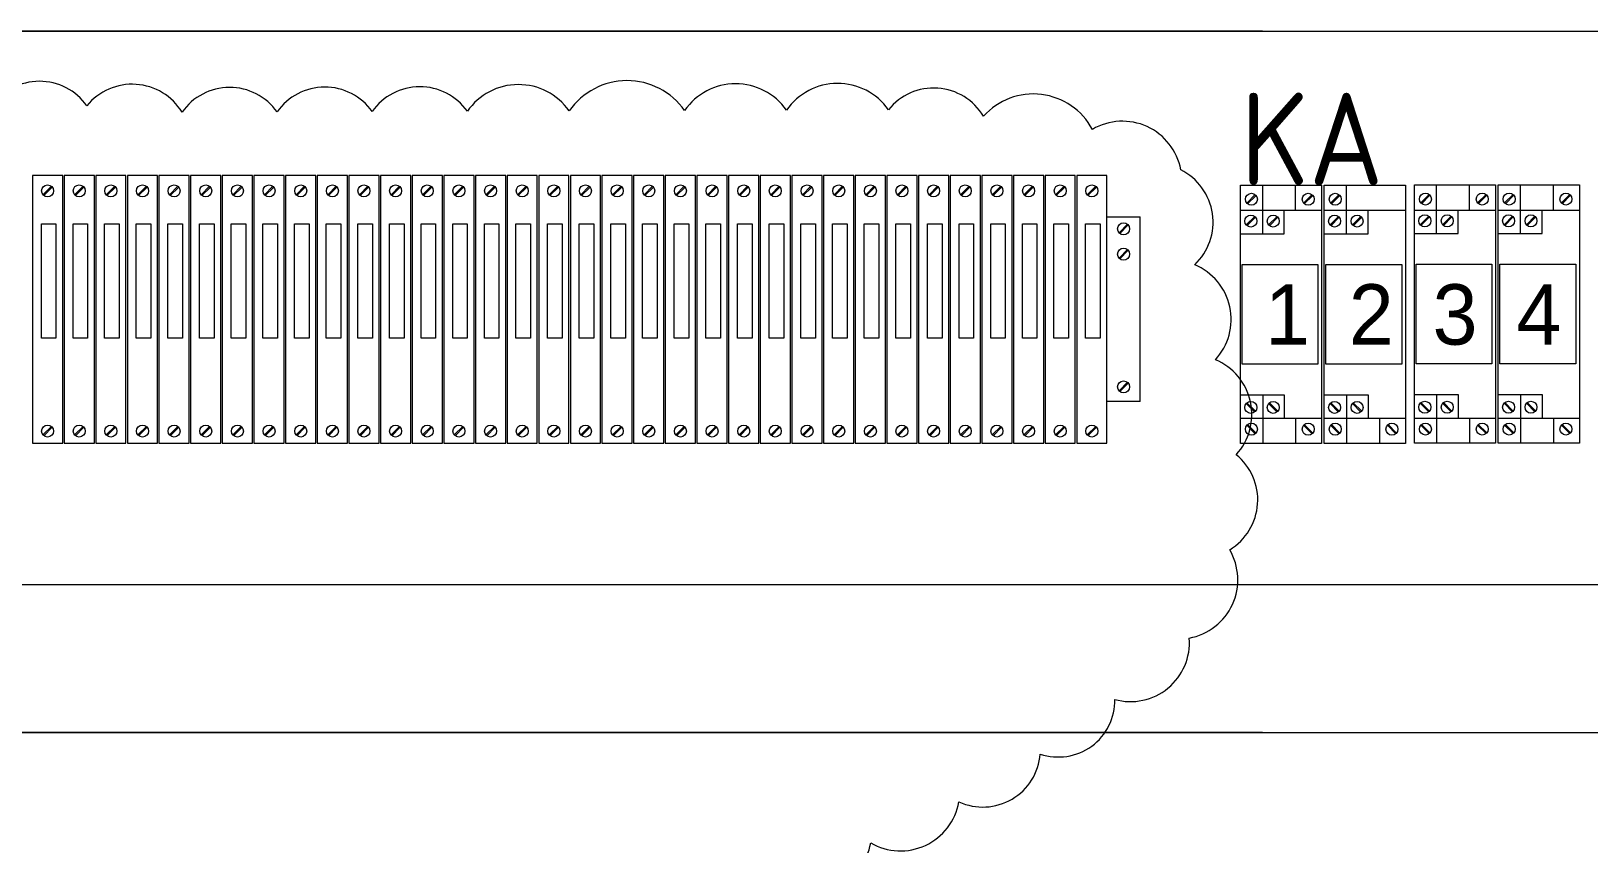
# Model space of a CAD drawing. Header units: millimetres. Extents: x 32721 to 72822, y 57624 to 123188.
# Drawn here: x 43102.9 to 43316.1, y 65278.9 to 65390.1 of the extents above; entities that cross this region are included whole.
import ezdxf

# ---------------------------------------------------------------- set-up
doc = ezdxf.new("R2010")
doc.units = ezdxf.units.MM
doc.header["$LTSCALE"] = 10
doc.layers.add('1轮廓实线层', color=7, linetype='Continuous', lineweight=18)
doc.layers.add('6文字层', color=3, linetype='Continuous', lineweight=18)
doc.styles.get("Standard").update_dxf_attribs({"font": 'isocp.shx', "width": 0.707, "bigfont": 'hztxt.shx'})
doc.styles.add('样式 1', font='SIMYOU.TTF', dxfattribs={"width": 0.75})

msp = doc.modelspace()

# ---------------------------------------------------------------- linework, layer by layer
at = {"layer": '1轮廓实线层'}
for p, q in [((43271.42, 65390.14), (42895.68, 65390.14)), ((42895.68, 65390.14), (43474.09, 65390.14)), ((43271.42, 65314.33), (42895.68, 65314.33)), ((43474.09, 65314.33), (42895.68, 65314.33)), ((43271.42, 65294.11), (42895.68, 65294.11)), ((42895.68, 65294.11), (43474.09, 65294.11))]:
    msp.add_line(p, q, dxfattribs=at)
at = {"layer": '1轮廓实线层', "lineweight": 13}
for p, q in [((43107.19, 65370.4), (43103.04, 65370.4)), ((43103.04, 65370.4), (43103.04, 65333.75)), ((43104.48, 65367.74), (43105.65, 65368.9)), ((43107.19, 65333.75), (43107.19, 65370.4)), ((43111.52, 65370.4), (43107.38, 65370.4)), ((43107.38, 65370.4), (43107.38, 65333.75)), ((43108.82, 65367.74), (43109.98, 65368.9)), ((43111.52, 65333.75), (43111.52, 65370.4)), ((43115.85, 65370.4), (43111.71, 65370.4)), ((43111.71, 65370.4), (43111.71, 65333.75)), ((43113.15, 65367.74), (43114.31, 65368.9)), ((43115.85, 65333.75), (43115.85, 65370.4)), ((43120.18, 65370.4), (43116.04, 65370.4)), ((43116.04, 65370.4), (43116.04, 65333.75)), ((43117.48, 65367.74), (43118.64, 65368.9)), ((43120.18, 65333.75), (43120.18, 65370.4)), ((43124.51, 65370.4), (43120.37, 65370.4)), ((43120.37, 65370.4), (43120.37, 65333.75)), ((43121.81, 65367.74), (43122.97, 65368.9)), ((43124.51, 65333.75), (43124.51, 65370.4)), ((43128.85, 65370.4), (43124.7, 65370.4)), ((43124.7, 65370.4), (43124.7, 65333.75)), ((43126.14, 65367.74), (43127.3, 65368.9)), ((43128.85, 65333.75), (43128.85, 65370.4)), ((43133.18, 65370.4), (43129.03, 65370.4)), ((43129.03, 65370.4), (43129.03, 65333.75)), ((43130.47, 65367.74), (43131.64, 65368.9)), ((43133.18, 65333.75), (43133.18, 65370.4)), ((43137.51, 65370.4), (43133.37, 65370.4)), ((43133.37, 65370.4), (43133.37, 65333.75)), ((43134.81, 65367.74), (43135.97, 65368.9)), ((43137.51, 65333.75), (43137.51, 65370.4)), ((43141.84, 65370.4), (43137.7, 65370.4)), ((43137.7, 65370.4), (43137.7, 65333.75)), ((43139.14, 65367.74), (43140.3, 65368.9)), ((43141.84, 65333.75), (43141.84, 65370.4)), ((43146.17, 65370.4), (43142.03, 65370.4)), ((43142.03, 65370.4), (43142.03, 65333.75)), ((43143.47, 65367.74), (43144.63, 65368.9)), ((43146.17, 65333.75), (43146.17, 65370.4)), ((43150.5, 65370.4), (43146.36, 65370.4)), ((43146.36, 65370.4), (43146.36, 65333.75)), ((43147.8, 65367.74), (43148.96, 65368.9)), ((43150.5, 65333.75), (43150.5, 65370.4)), ((43154.84, 65370.4), (43150.69, 65370.4)), ((43150.69, 65370.4), (43150.69, 65333.75)), ((43152.13, 65367.74), (43153.29, 65368.9)), ((43154.84, 65333.75), (43154.84, 65370.4)), ((43159.17, 65370.4), (43155.02, 65370.4)), ((43155.02, 65370.4), (43155.02, 65333.75)), ((43156.46, 65367.74), (43157.63, 65368.9)), ((43159.17, 65333.75), (43159.17, 65370.4)), ((43163.5, 65370.4), (43159.36, 65370.4)), ((43159.36, 65370.4), (43159.36, 65333.75)), ((43160.8, 65367.74), (43161.96, 65368.9)), ((43163.5, 65333.75), (43163.5, 65370.4)), ((43167.83, 65370.4), (43163.69, 65370.4)), ((43163.69, 65370.4), (43163.69, 65333.75)), ((43165.13, 65367.74), (43166.29, 65368.9)), ((43167.83, 65333.75), (43167.83, 65370.4)), ((43172.16, 65370.4), (43168.02, 65370.4)), ((43168.02, 65370.4), (43168.02, 65333.75)), ((43169.46, 65367.74), (43170.62, 65368.9)), ((43172.16, 65333.75), (43172.16, 65370.4)), ((43176.49, 65370.4), (43172.35, 65370.4)), ((43172.35, 65370.4), (43172.35, 65333.75)), ((43173.79, 65367.74), (43174.95, 65368.9)), ((43176.49, 65333.75), (43176.49, 65370.4)), ((43180.83, 65370.4), (43176.68, 65370.4)), ((43176.68, 65370.4), (43176.68, 65333.75)), ((43178.12, 65367.74), (43179.28, 65368.9)), ((43180.83, 65333.75), (43180.83, 65370.4)), ((43185.16, 65370.4), (43181.01, 65370.4)), ((43181.01, 65370.4), (43181.01, 65333.75)), ((43182.45, 65367.74), (43183.62, 65368.9)), ((43185.16, 65333.75), (43185.16, 65370.4)), ((43189.49, 65370.4), (43185.34, 65370.4)), ((43185.34, 65370.4), (43185.34, 65333.75)), ((43186.79, 65367.74), (43187.95, 65368.9)), ((43189.49, 65333.75), (43189.49, 65370.4)), ((43193.82, 65370.4), (43189.68, 65370.4)), ((43189.68, 65370.4), (43189.68, 65333.75)), ((43191.12, 65367.74), (43192.28, 65368.9)), ((43193.82, 65333.75), (43193.82, 65370.4)), ((43198.15, 65370.4), (43194.01, 65370.4)), ((43194.01, 65370.4), (43194.01, 65333.75)), ((43195.45, 65367.74), (43196.61, 65368.9)), ((43198.15, 65333.75), (43198.15, 65370.4)), ((43202.48, 65370.4), (43198.34, 65370.4)), ((43198.34, 65370.4), (43198.34, 65333.75)), ((43199.78, 65367.74), (43200.94, 65368.9)), ((43202.48, 65333.75), (43202.48, 65370.4)), ((43206.82, 65370.4), (43202.67, 65370.4)), ((43202.67, 65370.4), (43202.67, 65333.75)), ((43204.11, 65367.74), (43205.27, 65368.9)), ((43206.82, 65333.75), (43206.82, 65370.4)), ((43211.16, 65370.4), (43207.01, 65370.4)), ((43207.01, 65370.4), (43207.01, 65333.75)), ((43208.46, 65367.74), (43209.62, 65368.9)), ((43211.16, 65333.75), (43211.16, 65370.4)), ((43215.49, 65370.4), (43211.35, 65370.4)), ((43211.35, 65370.4), (43211.35, 65333.75)), ((43212.79, 65367.74), (43213.95, 65368.9)), ((43215.49, 65333.75), (43215.49, 65370.4)), ((43219.82, 65370.4), (43215.68, 65370.4)), ((43215.68, 65370.4), (43215.68, 65333.75)), ((43217.12, 65367.74), (43218.28, 65368.9)), ((43219.82, 65333.75), (43219.82, 65370.4)), ((43224.15, 65370.4), (43220.01, 65370.4)), ((43220.01, 65370.4), (43220.01, 65333.75)), ((43221.45, 65367.74), (43222.61, 65368.9)), ((43224.15, 65333.75), (43224.15, 65370.4)), ((43228.49, 65370.4), (43224.34, 65370.4)), ((43224.34, 65370.4), (43224.34, 65333.75)), ((43225.78, 65367.74), (43226.94, 65368.9)), ((43228.49, 65333.75), (43228.49, 65370.4)), ((43232.82, 65370.4), (43228.67, 65370.4)), ((43228.67, 65370.4), (43228.67, 65333.75)), ((43230.11, 65367.74), (43231.27, 65368.9)), ((43232.82, 65333.75), (43232.82, 65370.4)), ((43237.15, 65370.4), (43233, 65370.4)), ((43233, 65370.4), (43233, 65333.75)), ((43234.44, 65367.74), (43235.61, 65368.9)), ((43237.15, 65333.75), (43237.15, 65370.4)), ((43241.48, 65370.4), (43237.34, 65370.4)), ((43237.34, 65370.4), (43237.34, 65333.75)), ((43238.78, 65367.74), (43239.94, 65368.9)), ((43241.48, 65333.75), (43241.48, 65370.4)), ((43245.81, 65370.4), (43241.67, 65370.4)), ((43241.67, 65370.4), (43241.67, 65333.75)), ((43243.11, 65367.74), (43244.27, 65368.9)), ((43245.81, 65333.75), (43245.81, 65370.4)), ((43250.14, 65370.4), (43246, 65370.4)), ((43246, 65370.4), (43246, 65333.75)), ((43247.44, 65367.74), (43248.6, 65368.9)), ((43250.14, 65333.75), (43250.14, 65370.4)), ((43268.41, 65369.07), (43279.52, 65369.07)), ((43268.41, 65333.7), (43268.41, 65369.07)), ((43271.46, 65366.2), (43271.46, 65369.07)), ((43275.96, 65365.62), (43275.96, 65369.07)), ((43279.52, 65369.07), (43279.52, 65333.7)), ((43279.88, 65369.07), (43291, 65369.07)), ((43279.88, 65333.7), (43279.88, 65369.07)), ((43282.93, 65366.2), (43282.93, 65369.07)), ((43291, 65369.07), (43291, 65333.7)), ((43292.22, 65369.1), (43303.34, 65369.1)), ((43292.22, 65333.72), (43292.22, 65369.1)), ((43295.27, 65366.23), (43295.27, 65369.1)), ((43299.78, 65365.65), (43299.78, 65369.1)), ((43303.34, 65369.1), (43303.34, 65333.72)), ((43303.7, 65369.1), (43314.82, 65369.1)), ((43303.7, 65333.72), (43303.7, 65369.1)), ((43306.75, 65366.23), (43306.75, 65369.1)), ((43311.25, 65365.65), (43311.25, 65369.1)), ((43314.82, 65369.1), (43314.82, 65333.72)), ((43104.59, 65367.64), (43105.75, 65368.8)), ((43108.92, 65367.64), (43110.08, 65368.8)), ((43113.25, 65367.64), (43114.41, 65368.8)), ((43117.58, 65367.64), (43118.74, 65368.8)), ((43121.91, 65367.64), (43123.07, 65368.8)), ((43126.24, 65367.64), (43127.41, 65368.8)), ((43130.58, 65367.64), (43131.74, 65368.8)), ((43134.91, 65367.64), (43136.07, 65368.8)), ((43139.24, 65367.64), (43140.4, 65368.8)), ((43143.57, 65367.64), (43144.73, 65368.8)), ((43147.9, 65367.64), (43149.06, 65368.8)), ((43152.23, 65367.64), (43153.4, 65368.8)), ((43156.57, 65367.64), (43157.73, 65368.8)), ((43160.9, 65367.64), (43162.06, 65368.8)), ((43165.23, 65367.64), (43166.39, 65368.8)), ((43169.56, 65367.64), (43170.72, 65368.8)), ((43173.89, 65367.64), (43175.05, 65368.8)), ((43178.22, 65367.64), (43179.39, 65368.8)), ((43182.56, 65367.64), (43183.72, 65368.8)), ((43186.89, 65367.64), (43188.05, 65368.8)), ((43191.22, 65367.64), (43192.38, 65368.8)), ((43195.55, 65367.64), (43196.71, 65368.8)), ((43199.88, 65367.64), (43201.04, 65368.8)), ((43204.21, 65367.64), (43205.38, 65368.8)), ((43208.56, 65367.64), (43209.72, 65368.8)), ((43212.89, 65367.64), (43214.05, 65368.8)), ((43217.22, 65367.64), (43218.38, 65368.8)), ((43221.55, 65367.64), (43222.71, 65368.8)), ((43225.88, 65367.64), (43227.05, 65368.8)), ((43230.22, 65367.64), (43231.38, 65368.8)), ((43234.55, 65367.64), (43235.71, 65368.8)), ((43238.88, 65367.64), (43240.04, 65368.8)), ((43243.21, 65367.64), (43244.37, 65368.8)), ((43247.54, 65367.64), (43248.7, 65368.8)), ((43269.28, 65366.59), (43270.44, 65367.76)), ((43269.38, 65366.49), (43270.55, 65367.65)), ((43277.06, 65366.59), (43278.22, 65367.76)), ((43277.16, 65366.49), (43278.32, 65367.65)), ((43280.76, 65366.59), (43281.92, 65367.76)), ((43280.86, 65366.49), (43282.02, 65367.65)), ((43293.1, 65366.62), (43294.26, 65367.78)), ((43293.2, 65366.52), (43294.36, 65367.68)), ((43300.87, 65366.62), (43302.04, 65367.78)), ((43300.98, 65366.52), (43302.14, 65367.68)), ((43304.57, 65366.62), (43305.73, 65367.78)), ((43304.68, 65366.52), (43305.84, 65367.68)), ((43312.35, 65366.62), (43313.51, 65367.78)), ((43312.45, 65366.52), (43313.61, 65367.68)), ((43250.14, 65364.71), (43254.69, 65364.71)), ((43250.14, 65339.44), (43250.14, 65364.71)), ((43254.69, 65339.44), (43254.69, 65364.71)), ((43268.41, 65365.62), (43279.52, 65365.62)), ((43269.21, 65363.61), (43270.37, 65364.77)), ((43269.31, 65363.51), (43270.47, 65364.67)), ((43271.46, 65362.41), (43271.46, 65366.2)), ((43272.27, 65363.61), (43273.43, 65364.77)), ((43272.37, 65363.51), (43273.53, 65364.67)), ((43274.41, 65362.41), (43274.41, 65365.62)), ((43279.88, 65365.62), (43291, 65365.62)), ((43280.68, 65363.61), (43281.84, 65364.77)), ((43280.78, 65363.51), (43281.94, 65364.67)), ((43282.93, 65362.41), (43282.93, 65366.2)), ((43283.74, 65363.61), (43284.91, 65364.77)), ((43283.85, 65363.51), (43285.01, 65364.67)), ((43285.88, 65362.41), (43285.88, 65365.62)), ((43292.22, 65365.65), (43303.34, 65365.65)), ((43293.03, 65363.64), (43294.19, 65364.8)), ((43293.13, 65363.54), (43294.29, 65364.7)), ((43295.27, 65362.44), (43295.27, 65366.23)), ((43296.09, 65363.64), (43297.25, 65364.8)), ((43296.19, 65363.54), (43297.35, 65364.7)), ((43298.23, 65362.44), (43298.23, 65365.65)), ((43303.7, 65365.65), (43314.82, 65365.65)), ((43304.5, 65363.64), (43305.66, 65364.8)), ((43304.6, 65363.54), (43305.76, 65364.7)), ((43306.75, 65362.44), (43306.75, 65366.23)), ((43307.56, 65363.64), (43308.72, 65364.8)), ((43307.66, 65363.54), (43308.83, 65364.7)), ((43309.7, 65362.44), (43309.7, 65365.65)), ((43251.79, 65362.55), (43252.95, 65363.72)), ((43251.89, 65362.45), (43253.05, 65363.61)), ((43268.41, 65362.41), (43274.41, 65362.41)), ((43279.88, 65362.41), (43285.88, 65362.41)), ((43292.22, 65362.44), (43298.23, 65362.44)), ((43303.7, 65362.44), (43309.7, 65362.44)), ((43251.79, 65359.08), (43252.95, 65360.24)), ((43251.89, 65358.98), (43253.05, 65360.14)), ((43251.79, 65340.91), (43252.95, 65342.07)), ((43251.89, 65340.81), (43253.05, 65341.97)), ((43254.69, 65339.44), (43250.14, 65339.44)), ((43268.41, 65340.36), (43274.41, 65340.36)), ((43269.21, 65339.16), (43270.37, 65338)), ((43269.31, 65339.26), (43270.47, 65338.1)), ((43271.46, 65340.36), (43271.46, 65336.57)), ((43272.27, 65339.16), (43273.43, 65338)), ((43272.37, 65339.26), (43273.53, 65338.1)), ((43274.41, 65340.36), (43274.41, 65337.15)), ((43279.88, 65340.36), (43285.88, 65340.36)), ((43280.68, 65339.16), (43281.84, 65338)), ((43280.78, 65339.26), (43281.94, 65338.1)), ((43282.93, 65340.36), (43282.93, 65336.57)), ((43283.74, 65339.16), (43284.91, 65338)), ((43283.85, 65339.26), (43285.01, 65338.1)), ((43285.88, 65340.36), (43285.88, 65337.15)), ((43292.22, 65340.39), (43298.23, 65340.39)), ((43293.03, 65339.19), (43294.19, 65338.02)), ((43293.13, 65339.29), (43294.29, 65338.13)), ((43295.27, 65340.39), (43295.27, 65336.6)), ((43296.09, 65339.19), (43297.25, 65338.02)), ((43296.19, 65339.29), (43297.35, 65338.13)), ((43298.23, 65340.39), (43298.23, 65337.18)), ((43303.7, 65340.39), (43309.7, 65340.39)), ((43304.5, 65339.19), (43305.66, 65338.02)), ((43304.6, 65339.29), (43305.76, 65338.13)), ((43306.75, 65340.39), (43306.75, 65336.6)), ((43307.56, 65339.19), (43308.72, 65338.02)), ((43307.66, 65339.29), (43308.83, 65338.13)), ((43309.7, 65340.39), (43309.7, 65337.18)), ((43268.41, 65337.15), (43279.52, 65337.15)), ((43275.96, 65337.15), (43275.96, 65333.7)), ((43279.88, 65337.15), (43291, 65337.15)), ((43287.43, 65337.15), (43287.43, 65333.7)), ((43292.22, 65337.18), (43303.34, 65337.18)), ((43299.78, 65337.18), (43299.78, 65333.72)), ((43303.7, 65337.18), (43314.82, 65337.18)), ((43311.25, 65337.18), (43311.25, 65333.72)), ((43104.48, 65334.86), (43105.65, 65336.03)), ((43104.59, 65334.76), (43105.75, 65335.92)), ((43108.82, 65334.86), (43109.98, 65336.03)), ((43108.92, 65334.76), (43110.08, 65335.92)), ((43113.15, 65334.86), (43114.31, 65336.03)), ((43113.25, 65334.76), (43114.41, 65335.92)), ((43117.48, 65334.86), (43118.64, 65336.03)), ((43117.58, 65334.76), (43118.74, 65335.92)), ((43121.81, 65334.86), (43122.97, 65336.03)), ((43121.91, 65334.76), (43123.07, 65335.92)), ((43126.14, 65334.86), (43127.3, 65336.03)), ((43126.24, 65334.76), (43127.41, 65335.92)), ((43130.47, 65334.86), (43131.64, 65336.03)), ((43130.58, 65334.76), (43131.74, 65335.92)), ((43134.81, 65334.86), (43135.97, 65336.03)), ((43134.91, 65334.76), (43136.07, 65335.92)), ((43139.14, 65334.86), (43140.3, 65336.03)), ((43139.24, 65334.76), (43140.4, 65335.92)), ((43143.47, 65334.86), (43144.63, 65336.03)), ((43143.57, 65334.76), (43144.73, 65335.92)), ((43147.8, 65334.86), (43148.96, 65336.03)), ((43147.9, 65334.76), (43149.06, 65335.92)), ((43152.13, 65334.86), (43153.29, 65336.03)), ((43152.23, 65334.76), (43153.4, 65335.92)), ((43156.46, 65334.86), (43157.63, 65336.03)), ((43156.57, 65334.76), (43157.73, 65335.92)), ((43160.8, 65334.86), (43161.96, 65336.03)), ((43160.9, 65334.76), (43162.06, 65335.92)), ((43165.13, 65334.86), (43166.29, 65336.03)), ((43165.23, 65334.76), (43166.39, 65335.92)), ((43169.46, 65334.86), (43170.62, 65336.03)), ((43169.56, 65334.76), (43170.72, 65335.92)), ((43173.79, 65334.86), (43174.95, 65336.03)), ((43173.89, 65334.76), (43175.05, 65335.92)), ((43178.12, 65334.86), (43179.28, 65336.03)), ((43178.22, 65334.76), (43179.39, 65335.92)), ((43182.45, 65334.86), (43183.62, 65336.03)), ((43182.56, 65334.76), (43183.72, 65335.92)), ((43186.79, 65334.86), (43187.95, 65336.03)), ((43186.89, 65334.76), (43188.05, 65335.92)), ((43191.12, 65334.86), (43192.28, 65336.03)), ((43191.22, 65334.76), (43192.38, 65335.92)), ((43195.45, 65334.86), (43196.61, 65336.03)), ((43195.55, 65334.76), (43196.71, 65335.92)), ((43199.78, 65334.86), (43200.94, 65336.03)), ((43199.88, 65334.76), (43201.04, 65335.92)), ((43204.11, 65334.86), (43205.27, 65336.03)), ((43204.21, 65334.76), (43205.38, 65335.92)), ((43208.46, 65334.86), (43209.62, 65336.03)), ((43208.56, 65334.76), (43209.72, 65335.92)), ((43212.79, 65334.86), (43213.95, 65336.03)), ((43212.89, 65334.76), (43214.05, 65335.92)), ((43217.12, 65334.86), (43218.28, 65336.03)), ((43217.22, 65334.76), (43218.38, 65335.92)), ((43221.45, 65334.86), (43222.61, 65336.03)), ((43221.55, 65334.76), (43222.71, 65335.92)), ((43225.78, 65334.86), (43226.94, 65336.03)), ((43225.88, 65334.76), (43227.05, 65335.92)), ((43230.11, 65334.86), (43231.27, 65336.03)), ((43230.22, 65334.76), (43231.38, 65335.92)), ((43234.44, 65334.86), (43235.61, 65336.03)), ((43234.55, 65334.76), (43235.71, 65335.92)), ((43238.78, 65334.86), (43239.94, 65336.03)), ((43238.88, 65334.76), (43240.04, 65335.92)), ((43243.11, 65334.86), (43244.27, 65336.03)), ((43243.21, 65334.76), (43244.37, 65335.92)), ((43247.44, 65334.86), (43248.6, 65336.03)), ((43247.54, 65334.76), (43248.7, 65335.92)), ((43269.28, 65336.18), (43270.44, 65335.01)), ((43269.38, 65336.28), (43270.55, 65335.12)), ((43271.46, 65336.57), (43271.46, 65333.7)), ((43277.06, 65336.18), (43278.22, 65335.01)), ((43277.16, 65336.28), (43278.32, 65335.12)), ((43280.76, 65336.18), (43281.92, 65335.01)), ((43280.86, 65336.28), (43282.02, 65335.12)), ((43282.93, 65336.57), (43282.93, 65333.7)), ((43288.53, 65336.18), (43289.69, 65335.01)), ((43288.63, 65336.28), (43289.79, 65335.12)), ((43293.1, 65336.2), (43294.26, 65335.04)), ((43293.2, 65336.31), (43294.36, 65335.14)), ((43295.27, 65336.6), (43295.27, 65333.72)), ((43300.87, 65336.2), (43302.04, 65335.04)), ((43300.98, 65336.31), (43302.14, 65335.14)), ((43304.57, 65336.2), (43305.73, 65335.04)), ((43304.68, 65336.31), (43305.84, 65335.14)), ((43306.75, 65336.6), (43306.75, 65333.72)), ((43312.35, 65336.2), (43313.51, 65335.04)), ((43312.45, 65336.31), (43313.61, 65335.14)), ((43103.04, 65333.75), (43107.19, 65333.75)), ((43107.38, 65333.75), (43111.52, 65333.75)), ((43111.71, 65333.75), (43115.85, 65333.75)), ((43116.04, 65333.75), (43120.18, 65333.75)), ((43120.37, 65333.75), (43124.51, 65333.75)), ((43124.7, 65333.75), (43128.85, 65333.75)), ((43129.03, 65333.75), (43133.18, 65333.75)), ((43133.37, 65333.75), (43137.51, 65333.75)), ((43137.7, 65333.75), (43141.84, 65333.75)), ((43142.03, 65333.75), (43146.17, 65333.75)), ((43146.36, 65333.75), (43150.5, 65333.75)), ((43150.69, 65333.75), (43154.84, 65333.75)), ((43155.02, 65333.75), (43159.17, 65333.75)), ((43159.36, 65333.75), (43163.5, 65333.75)), ((43163.69, 65333.75), (43167.83, 65333.75)), ((43168.02, 65333.75), (43172.16, 65333.75)), ((43172.35, 65333.75), (43176.49, 65333.75)), ((43176.68, 65333.75), (43180.83, 65333.75)), ((43181.01, 65333.75), (43185.16, 65333.75)), ((43185.34, 65333.75), (43189.49, 65333.75)), ((43189.68, 65333.75), (43193.82, 65333.75)), ((43194.01, 65333.75), (43198.15, 65333.75)), ((43198.34, 65333.75), (43202.48, 65333.75)), ((43202.67, 65333.75), (43206.82, 65333.75)), ((43207.01, 65333.75), (43211.16, 65333.75)), ((43211.35, 65333.75), (43215.49, 65333.75)), ((43215.68, 65333.75), (43219.82, 65333.75)), ((43220.01, 65333.75), (43224.15, 65333.75)), ((43224.34, 65333.75), (43228.49, 65333.75)), ((43228.67, 65333.75), (43232.82, 65333.75)), ((43233, 65333.75), (43237.15, 65333.75)), ((43237.34, 65333.75), (43241.48, 65333.75)), ((43241.67, 65333.75), (43245.81, 65333.75)), ((43246, 65333.75), (43250.14, 65333.75)), ((43279.52, 65333.7), (43268.41, 65333.7)), ((43291, 65333.7), (43279.88, 65333.7)), ((43303.34, 65333.72), (43292.22, 65333.72)), ((43314.82, 65333.72), (43303.7, 65333.72))]:
    msp.add_line(p, q, dxfattribs=at)
at = {"layer": '1轮廓实线层', "color": 1}
msp.add_lwpolyline([(43205.74, 65273.4, 0.520567), (43217.8, 65279.01, 0.520567), (43229.87, 65284.63, 0.520567), (43241.01, 65291.18, 0.520567), (43251.21, 65298.65, 0.520567), (43261.41, 65307.05, 0.520567), (43266.94, 65319.15, 0.520567), (43267.83, 65332.16, 0.520567), (43264.99, 65345.16, 0.520567), (43262.15, 65358.16, 0.520567), (43260.25, 65371.16, 0.520567), (43248.14, 65376.69, 0.520567), (43233.25, 65378.5, 0.520567), (43220.23, 65379.38, 0.520567), (43206.28, 65379.33, 0.520567), (43192.33, 65379.28, 0.520567), (43176.53, 65379.22, 0.520567), (43162.58, 65379.17, 0.520567), (43149.56, 65379.12, 0.520567), (43136.54, 65379.08, 0.520567), (43123.52, 65379.03, 0.520567), (43110.5, 65379.91, 0.520567), (43097.48, 65379.86, 0.520567)], format="xyb", dxfattribs=at)
at = {"layer": '1轮廓实线层', "lineweight": 13}
for points in [[(43104.27, 65363.75), (43106.26, 65363.75), (43106.26, 65348.11), (43104.27, 65348.11)], [(43108.6, 65363.75), (43110.59, 65363.75), (43110.59, 65348.11), (43108.6, 65348.11)], [(43112.93, 65363.75), (43114.92, 65363.75), (43114.92, 65348.11), (43112.93, 65348.11)], [(43117.26, 65363.75), (43119.25, 65363.75), (43119.25, 65348.11), (43117.26, 65348.11)], [(43121.59, 65363.75), (43123.59, 65363.75), (43123.59, 65348.11), (43121.59, 65348.11)], [(43125.92, 65363.75), (43127.92, 65363.75), (43127.92, 65348.11), (43125.92, 65348.11)], [(43130.26, 65363.75), (43132.25, 65363.75), (43132.25, 65348.11), (43130.26, 65348.11)], [(43134.59, 65363.75), (43136.58, 65363.75), (43136.58, 65348.11), (43134.59, 65348.11)], [(43138.92, 65363.75), (43140.91, 65363.75), (43140.91, 65348.11), (43138.92, 65348.11)], [(43143.25, 65363.75), (43145.24, 65363.75), (43145.24, 65348.11), (43143.25, 65348.11)], [(43147.58, 65363.75), (43149.58, 65363.75), (43149.58, 65348.11), (43147.58, 65348.11)], [(43151.91, 65363.75), (43153.91, 65363.75), (43153.91, 65348.11), (43151.91, 65348.11)], [(43156.25, 65363.75), (43158.24, 65363.75), (43158.24, 65348.11), (43156.25, 65348.11)], [(43160.58, 65363.75), (43162.57, 65363.75), (43162.57, 65348.11), (43160.58, 65348.11)], [(43164.91, 65363.75), (43166.9, 65363.75), (43166.9, 65348.11), (43164.91, 65348.11)], [(43169.24, 65363.75), (43171.23, 65363.75), (43171.23, 65348.11), (43169.24, 65348.11)], [(43173.57, 65363.75), (43175.57, 65363.75), (43175.57, 65348.11), (43173.57, 65348.11)], [(43177.9, 65363.75), (43179.9, 65363.75), (43179.9, 65348.11), (43177.9, 65348.11)], [(43182.24, 65363.75), (43184.23, 65363.75), (43184.23, 65348.11), (43182.24, 65348.11)], [(43186.57, 65363.75), (43188.56, 65363.75), (43188.56, 65348.11), (43186.57, 65348.11)], [(43190.9, 65363.75), (43192.89, 65363.75), (43192.89, 65348.11), (43190.9, 65348.11)], [(43195.23, 65363.75), (43197.22, 65363.75), (43197.22, 65348.11), (43195.23, 65348.11)], [(43199.56, 65363.75), (43201.56, 65363.75), (43201.56, 65348.11), (43199.56, 65348.11)], [(43203.89, 65363.75), (43205.89, 65363.75), (43205.89, 65348.11), (43203.89, 65348.11)], [(43208.24, 65363.75), (43210.23, 65363.75), (43210.23, 65348.11), (43208.24, 65348.11)], [(43212.57, 65363.75), (43214.56, 65363.75), (43214.56, 65348.11), (43212.57, 65348.11)], [(43216.9, 65363.75), (43218.89, 65363.75), (43218.89, 65348.11), (43216.9, 65348.11)], [(43221.23, 65363.75), (43223.23, 65363.75), (43223.23, 65348.11), (43221.23, 65348.11)], [(43225.56, 65363.75), (43227.56, 65363.75), (43227.56, 65348.11), (43225.56, 65348.11)], [(43229.89, 65363.75), (43231.89, 65363.75), (43231.89, 65348.11), (43229.89, 65348.11)], [(43234.23, 65363.75), (43236.22, 65363.75), (43236.22, 65348.11), (43234.23, 65348.11)], [(43238.56, 65363.75), (43240.55, 65363.75), (43240.55, 65348.11), (43238.56, 65348.11)], [(43242.89, 65363.75), (43244.88, 65363.75), (43244.88, 65348.11), (43242.89, 65348.11)], [(43247.22, 65363.75), (43249.21, 65363.75), (43249.21, 65348.11), (43247.22, 65348.11)], [(43268.65, 65358.21), (43279.02, 65358.21), (43279.02, 65344.55), (43268.65, 65344.55)], [(43280.12, 65358.21), (43290.49, 65358.21), (43290.49, 65344.55), (43280.12, 65344.55)], [(43292.47, 65358.24), (43302.84, 65358.24), (43302.84, 65344.58), (43292.47, 65344.58)], [(43303.94, 65358.24), (43314.31, 65358.24), (43314.31, 65344.58), (43303.94, 65344.58)]]:
    msp.add_lwpolyline(points, close=True, dxfattribs=at)
for centre in [(43105.12, 65368.27), (43109.45, 65368.27), (43113.78, 65368.27), (43118.11, 65368.27), (43122.44, 65368.27), (43126.77, 65368.27), (43131.11, 65368.27), (43135.44, 65368.27), (43139.77, 65368.27), (43144.1, 65368.27), (43148.43, 65368.27), (43152.76, 65368.27), (43157.1, 65368.27), (43161.43, 65368.27), (43165.76, 65368.27), (43170.09, 65368.27), (43174.42, 65368.27), (43178.75, 65368.27), (43183.09, 65368.27), (43187.42, 65368.27), (43191.75, 65368.27), (43196.08, 65368.27), (43200.41, 65368.27), (43204.74, 65368.27), (43209.09, 65368.27), (43213.42, 65368.27), (43217.75, 65368.27), (43222.08, 65368.27), (43226.41, 65368.27), (43230.74, 65368.27), (43235.08, 65368.27), (43239.41, 65368.27), (43243.74, 65368.27), (43248.07, 65368.27), (43269.91, 65367.12), (43277.69, 65367.12), (43281.39, 65367.12), (43293.73, 65367.15), (43301.51, 65367.15), (43305.2, 65367.15), (43312.98, 65367.15), (43269.84, 65364.14), (43272.9, 65364.14), (43281.31, 65364.14), (43284.38, 65364.14), (43293.66, 65364.17), (43296.72, 65364.17), (43305.13, 65364.17), (43308.19, 65364.17), (43252.42, 65363.08), (43252.42, 65359.61), (43252.42, 65341.44), (43269.84, 65338.63), (43272.9, 65338.63), (43281.31, 65338.63), (43284.38, 65338.63), (43293.66, 65338.66), (43296.72, 65338.66), (43305.13, 65338.66), (43308.19, 65338.66), (43105.12, 65335.39), (43109.45, 65335.39), (43113.78, 65335.39), (43118.11, 65335.39), (43122.44, 65335.39), (43126.77, 65335.39), (43131.11, 65335.39), (43135.44, 65335.39), (43139.77, 65335.39), (43144.1, 65335.39), (43148.43, 65335.39), (43152.76, 65335.39), (43157.1, 65335.39), (43161.43, 65335.39), (43165.76, 65335.39), (43170.09, 65335.39), (43174.42, 65335.39), (43178.75, 65335.39), (43183.09, 65335.39), (43187.42, 65335.39), (43191.75, 65335.39), (43196.08, 65335.39), (43200.41, 65335.39), (43204.74, 65335.39), (43209.09, 65335.39), (43213.42, 65335.39), (43217.75, 65335.39), (43222.08, 65335.39), (43226.41, 65335.39), (43230.74, 65335.39), (43235.08, 65335.39), (43239.41, 65335.39), (43243.74, 65335.39), (43248.07, 65335.39), (43269.91, 65335.65), (43277.69, 65335.65), (43281.39, 65335.65), (43289.16, 65335.65), (43293.73, 65335.67), (43301.51, 65335.67), (43305.2, 65335.67), (43312.98, 65335.67)]:
    msp.add_circle(centre, 0.821, dxfattribs=at)

# ---------------------------------------------------------------- texts
at = {"layer": '6文字层'}
msp.add_text('KA', height=12.635, rotation=360, dxfattribs=at).set_placement((43268.41, 65369.07))
at = {"layer": '6文字层', "style": '样式 1'}
for s, p in [('1', (43271.78, 65347.22)), ('2', (43283.25, 65347.22)), ('3', (43294.72, 65347.22)), ('4', (43306.2, 65347.22))]:
    msp.add_text(s, height=8.27, rotation=360, dxfattribs=at).set_placement(p)

doc.saveas('drawing.dxf')
